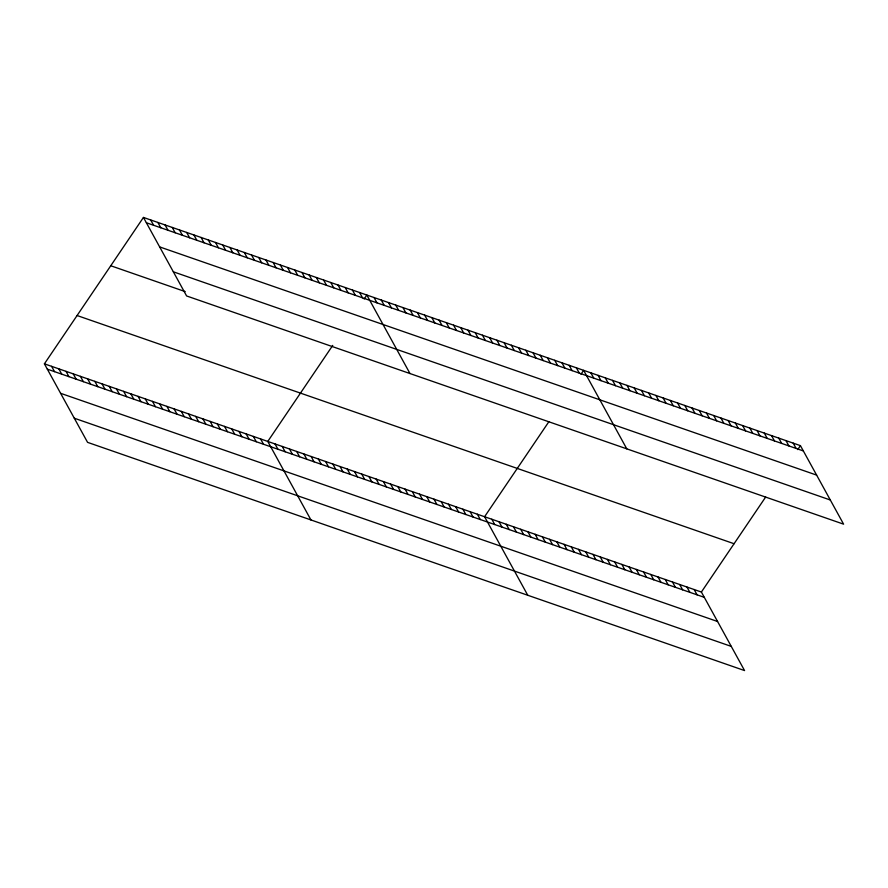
<?xml version="1.0" encoding="UTF-8"?>
<svg xmlns="http://www.w3.org/2000/svg" width="888" height="888" viewBox="0 0 888 888"><rect width="100%" height="100%" fill="white"/><g stroke="black" fill="none" stroke-linecap="round" stroke-linejoin="round"><path stroke-width="1.33" d="M44.4 363.836L701.387 592.041L744.555 670.562L87.568 442.357L44.4 363.836L143.445 217.438L800.432 445.643L843.6 524.164L186.613 295.959L143.445 217.438M332.734 345.41L267.776 441.425L310.944 519.946M364.158 298.979L366.822 295.027L409.99 373.548M548.84 421.756L484.582 516.727L527.75 595.249M580.963 374.281L583.627 370.34L626.795 448.862M701.387 592.041L765.645 497.058M797.768 449.583L800.432 445.643M146.376 222.755L803.351 450.949M159.651 246.908L816.638 475.113M173.338 271.806L830.313 500M110.767 265.756L185.226 291.619M77.09 315.529L734.065 543.722M47.319 369.153L704.306 597.346M60.606 393.306L717.582 621.511M74.281 418.204L731.268 646.397M793.206 443.134L796.125 448.44M785.98 440.626L788.899 445.931M778.754 438.106L781.673 443.423M771.528 435.597L774.447 440.914M764.302 433.089L767.221 438.406M757.076 430.58L759.995 435.897M749.849 428.072L752.769 433.377M742.623 425.563L745.543 430.869M735.386 423.054L738.317 428.36M728.16 420.535L731.09 425.851M720.934 418.026L723.853 423.343M713.708 415.517L716.627 420.834M706.482 413.009L709.401 418.326M699.256 410.5L702.175 415.806M692.03 407.992L694.949 413.297M684.803 405.483L687.723 410.789M677.577 402.963L680.497 408.28M670.351 400.455L673.27 405.772M663.125 397.946L666.044 403.263M655.899 395.438L658.818 400.754M648.673 392.929L651.592 398.235M641.447 390.42L644.366 395.726M634.221 387.912L637.14 393.218M626.995 385.392L629.914 390.709M619.757 382.883L622.688 388.2M612.531 380.375L615.462 385.692M605.305 377.866L608.225 383.183M598.079 375.358L600.998 380.663M590.853 372.849L593.772 378.155M576.401 367.821L579.32 373.138M694.161 589.521L697.08 594.838M569.175 365.312L572.094 370.629M686.924 587.012L689.854 592.329M561.949 362.804L564.868 368.12M679.697 584.504L682.628 589.821M554.723 360.295L557.642 365.612M672.471 581.995L675.391 587.312M547.496 357.786L550.416 363.092M665.245 579.487L668.165 584.804M540.27 355.278L543.19 360.584M658.019 576.978L660.938 582.284M533.044 352.769L535.964 358.075M650.793 574.469L653.712 579.775M525.818 350.249L528.737 355.566M643.567 571.95L646.486 577.267M518.592 347.741L521.511 353.058M636.341 569.441L639.26 574.758M511.366 345.232L514.285 350.549M629.115 566.933L632.034 572.249M504.129 342.724L507.059 348.041M621.889 564.424L624.808 569.741M496.903 340.215L499.833 345.521M614.663 561.915L617.582 567.232M489.677 337.706L492.596 343.012M607.436 559.407L610.356 564.713M482.45 335.198L485.37 340.504M600.21 556.898L603.13 562.204M475.224 332.678L478.144 337.995M592.984 554.378L595.904 559.695M467.998 330.17L470.918 335.486M585.758 551.87L588.677 557.187M460.772 327.661L463.691 332.978M578.532 549.361L581.451 554.678M453.546 325.152L456.465 330.469M571.295 546.853L574.225 552.17M446.32 322.644L449.239 327.95M564.069 544.344L566.999 549.661M439.094 320.135L442.013 325.441M556.843 541.835L559.762 547.141M431.868 317.627L434.787 322.932M549.616 539.327L552.536 544.633M424.642 315.107L427.561 320.424M542.39 536.807L545.31 542.124M417.416 312.598L420.335 317.915M535.164 534.299L538.084 539.615M410.189 310.09L413.109 315.406M527.938 531.79L530.858 537.107M402.963 307.581L405.883 312.898M520.712 529.281L523.631 534.598M395.726 305.072L398.656 310.378M513.486 526.773L516.405 532.09M388.5 302.564L391.43 307.87M506.26 524.264L509.179 529.57M381.274 300.055L384.193 305.361M499.034 521.756L501.953 527.061M374.048 297.536L376.967 302.852M491.808 519.236L494.727 524.553M359.618 292.529L362.537 297.835M477.356 514.219L480.275 519.536M352.414 290.021L355.333 295.338M470.129 511.71L473.049 517.027M345.21 287.523L348.129 292.829M462.892 509.201L465.823 514.518M338.006 285.015L340.925 290.332M455.666 506.693L458.596 511.999M330.791 282.517L333.721 287.823M448.44 504.184L451.359 509.49M323.587 280.009L326.507 285.326M441.214 501.665L444.133 506.981M316.383 277.511L319.303 282.828M433.988 499.156L436.907 504.473M309.179 275.002L312.099 280.319M426.762 496.647L429.681 501.964M301.976 272.505L304.895 277.822M419.536 494.139L422.455 499.456M294.772 269.996L297.691 275.313M412.31 491.63L415.229 496.947M287.568 267.499L290.487 272.816M405.083 489.122L408.003 494.427M280.353 265.001L283.283 270.307M397.857 486.613L400.777 491.919M273.149 262.493L276.068 267.81M390.631 484.093L393.551 489.41M265.945 259.995L268.864 265.301M383.405 481.585L386.324 486.901M258.741 257.487L261.66 262.804M376.179 479.076L379.098 484.393M251.537 254.989L254.456 260.295M368.953 476.567L371.872 481.884M244.333 252.481L247.253 257.798M361.727 474.059L364.646 479.376M237.118 249.983L240.049 255.289M354.501 471.55L357.42 476.856M229.914 247.475L232.834 252.791M347.264 469.042L350.194 474.347M222.71 244.977L225.63 250.283M340.037 466.522L342.968 471.839M215.507 242.468L218.426 247.785M332.811 464.013L335.731 469.33M208.303 239.971L211.222 245.277M325.585 461.505L328.505 466.822M201.099 237.462L204.018 242.779M318.359 458.996L321.278 464.313M193.895 234.965L196.814 240.271M311.133 456.488L314.052 461.804M186.68 232.456L189.61 237.773M303.907 453.979L306.826 459.285M179.476 229.959L182.395 235.264M296.681 451.47L299.6 456.776M172.272 227.45L175.191 232.767M289.455 448.951L292.374 454.268M165.068 224.953L167.987 230.258M282.229 446.442L285.148 451.759M157.864 222.444L160.784 227.761M275.002 443.933L277.922 449.25M150.66 219.947L153.58 225.252M260.573 438.927L263.492 444.233M253.358 436.419L256.288 441.736M246.154 433.921L249.073 439.227M238.95 431.413L241.869 436.73M231.746 428.915L234.665 434.221M224.542 426.406L227.461 431.723M217.338 423.909L220.257 429.215M210.134 421.4L213.053 426.717M202.919 418.903L205.85 424.209M195.715 416.394L198.635 421.711M188.511 413.897L191.431 419.203M181.307 411.388L184.227 416.705M174.103 408.891L177.023 414.197M166.9 406.382L169.819 411.699M159.685 403.885L162.615 409.19M152.481 401.376L155.4 406.693M145.277 398.879L148.196 404.195M138.073 396.37L140.992 401.687M130.869 393.872L133.788 399.189M123.665 391.364L126.584 396.681M116.461 388.866L119.381 394.183M109.246 386.358L112.177 391.675M102.042 383.86L104.962 389.177M94.838 381.363L97.758 386.669M87.635 378.854L90.554 384.171M80.431 376.357L83.35 381.662M73.227 373.848L76.146 379.165M66.012 371.351L68.942 376.656M58.808 368.842L61.727 374.159M51.604 366.344L54.523 371.65"/></g></svg>
